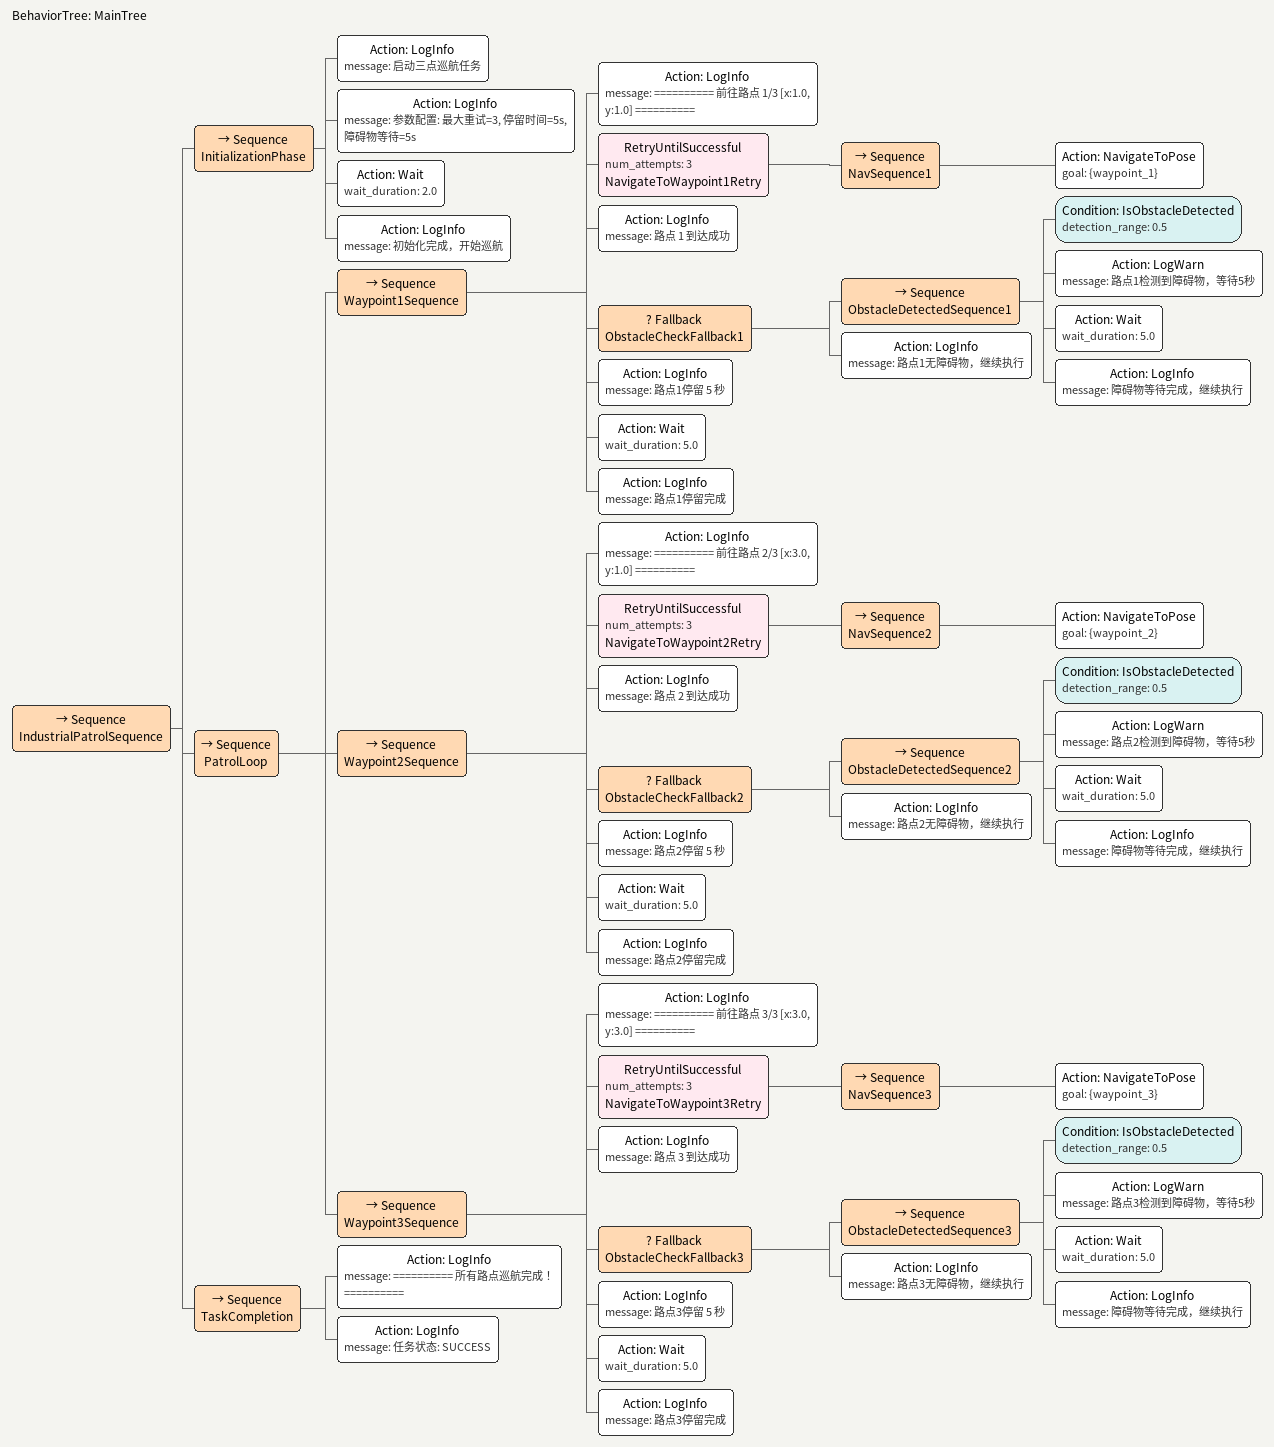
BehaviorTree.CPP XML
<?xml version="1.0" encoding="UTF-8"?>
<root BTCPP_format="4" main_tree_to_execute="MainTree">

    <!-- 工业级三点巡航行为树 -->
    <!-- 功能：失败重试、点位停留、障碍物等待、导航取消、日志反馈、Groot监控 -->

    <!-- Groot Monitor 配置：连接 Groot 监控模块 -->
    <GrootMonitor>
        <!-- 行为树状态监控话题 -->
        <Publisher topic="/bt_monitor" type="behaviortree_msgs/BehaviorTreeLog" rate="10"/>
        <!-- 日志监控话题 -->
        <Publisher topic="/bt_log" type="std_msgs/String" rate="10"/>
        <!-- 服务器端口（用于 Groot 实时连接） -->
        <Server port="1666"/>
    </GrootMonitor>

    <!-- Blackboard 全局参数配置 -->
    <Blackboard>
        <Entry ID="max_retry" type="int" value="3"/>
        <Entry ID="stay_duration" type="double" value="5.0"/>
        <Entry ID="obstacle_wait_time" type="double" value="5.0"/>
        <Entry ID="current_waypoint_idx" type="int" value="0"/>
        <Entry ID="total_waypoints" type="int" value="3"/>
        <Entry ID="nav_result" type="int" value="0"/>
        <Entry ID="cancel_requested" type="bool" value="false"/>

        <!-- 三个巡航点位 -->
        <Entry ID="waypoint_1" type="geometry_msgs::msg::PoseStamped">
            {header: {frame_id: "map", stamp: {sec: 0, nanosec: 0}},
             pose: {position: {x: 1.0, y: 1.0, z: 0.0},
                    orientation: {x: 0.0, y: 0.0, z: 0.0, w: 1.0}}}
        </Entry>
        <Entry ID="waypoint_2" type="geometry_msgs::msg::PoseStamped">
            {header: {frame_id: "map", stamp: {sec: 0, nanosec: 0}},
             pose: {position: {x: 3.0, y: 1.0, z: 0.0},
                    orientation: {x: 0.0, y: 0.0, z: 0.0, w: 1.0}}}
        </Entry>
        <Entry ID="waypoint_3" type="geometry_msgs::msg::PoseStamped">
            {header: {frame_id: "map", stamp: {sec: 0, nanosec: 0}},
             pose: {position: {x: 3.0, y: 3.0, z: 0.0},
                    orientation: {x: 0.0, y: 0.0, z: 0.0, w: 1.0}}}
        </Entry>
    </Blackboard>

    <!-- 主行为树 -->
    <BehaviorTree ID="MainTree">
        <Sequence name="IndustrialPatrolSequence">

            <!-- 初始化阶段 -->
            <Sequence name="InitializationPhase">
                <Action ID="LogInfo" message="启动三点巡航任务"/>
                <Action ID="LogInfo" message="参数配置: 最大重试=3, 停留时间=5s, 障碍物等待=5s"/>

                <Action ID="Wait" wait_duration="2.0"/>

                <Action ID="LogInfo" message="初始化完成，开始巡航"/>
            </Sequence>

            <!-- 巡航主循环 -->
            <Sequence name="PatrolLoop">

                <!-- 路点 1 -->
                <Sequence name="Waypoint1Sequence">
                    <Action ID="LogInfo" message="========== 前往路点 1/3 [x:1.0, y:1.0] =========="/>

                    <RetryUntilSuccessful num_attempts="3" name="NavigateToWaypoint1Retry">
                        <Sequence name="NavSequence1">
                            <Action ID="NavigateToPose" goal="{waypoint_1}"/>
                        </Sequence>
                    </RetryUntilSuccessful>

                    <Action ID="LogInfo" message="路点 1 到达成功"/>

                    <Fallback name="ObstacleCheckFallback1">
                        <Sequence name="ObstacleDetectedSequence1">
                            <Condition ID="IsObstacleDetected" detection_range="0.5"/>
                            <Action ID="LogWarn" message="路点1检测到障碍物，等待5秒"/>
                            <Action ID="Wait" wait_duration="5.0"/>
                            <Action ID="LogInfo" message="障碍物等待完成，继续执行"/>
                        </Sequence>
                        <Action ID="LogInfo" message="路点1无障碍物，继续执行"/>
                    </Fallback>

                    <Action ID="LogInfo" message=" 路点1停留 5 秒"/>
                    <Action ID="Wait" wait_duration="5.0"/>
                    <Action ID="LogInfo" message=" 路点1停留完成"/>
                </Sequence>

                <!-- 路点 2 -->
                <Sequence name="Waypoint2Sequence">
                    <Action ID="LogInfo" message=" ========== 前往路点 2/3 [x:3.0, y:1.0] =========="/>

                    <RetryUntilSuccessful num_attempts="3" name="NavigateToWaypoint2Retry">
                        <Sequence name="NavSequence2">
                            <Action ID="NavigateToPose" goal="{waypoint_2}"/>
                        </Sequence>
                    </RetryUntilSuccessful>

                    <Action ID="LogInfo" message=" 路点 2 到达成功"/>

                    <Fallback name="ObstacleCheckFallback2">
                        <Sequence name="ObstacleDetectedSequence2">
                            <Condition ID="IsObstacleDetected" detection_range="0.5"/>
                            <Action ID="LogWarn" message=" 路点2检测到障碍物，等待5秒"/>
                            <Action ID="Wait" wait_duration="5.0"/>
                            <Action ID="LogInfo" message=" 障碍物等待完成，继续执行"/>
                        </Sequence>
                        <Action ID="LogInfo" message="路点2无障碍物，继续执行"/>
                    </Fallback>

                    <Action ID="LogInfo" message=" 路点2停留 5 秒"/>
                    <Action ID="Wait" wait_duration="5.0"/>
                    <Action ID="LogInfo" message=" 路点2停留完成"/>
                </Sequence>

                <!-- 路点 3 -->
                <Sequence name="Waypoint3Sequence">
                    <Action ID="LogInfo" message=" ========== 前往路点 3/3 [x:3.0, y:3.0] =========="/>

                    <RetryUntilSuccessful num_attempts="3" name="NavigateToWaypoint3Retry">
                        <Sequence name="NavSequence3">
                            <Action ID="NavigateToPose" goal="{waypoint_3}"/>
                        </Sequence>
                    </RetryUntilSuccessful>

                    <Action ID="LogInfo" message=" 路点 3 到达成功"/>

                    <Fallback name="ObstacleCheckFallback3">
                        <Sequence name="ObstacleDetectedSequence3">
                            <Condition ID="IsObstacleDetected" detection_range="0.5"/>
                            <Action ID="LogWarn" message=" 路点3检测到障碍物，等待5秒"/>
                            <Action ID="Wait" wait_duration="5.0"/>
                            <Action ID="LogInfo" message="障碍物等待完成，继续执行"/>
                        </Sequence>
                        <Action ID="LogInfo" message=" 路点3无障碍物，继续执行"/>
                    </Fallback>

                    <Action ID="LogInfo" message=" 路点3停留 5 秒"/>
                    <Action ID="Wait" wait_duration="5.0"/>
                    <Action ID="LogInfo" message=" 路点3停留完成"/>
                </Sequence>

            </Sequence>

            <!-- 任务完成 -->
            <Sequence name="TaskCompletion">
                <Action ID="LogInfo" message=" ========== 所有路点巡航完成！ =========="/>
                <Action ID="LogInfo" message=" 任务状态: SUCCESS"/>
            </Sequence>

        </Sequence>
    </BehaviorTree>

    <!-- TreeNodesModel 节点模型定义 -->
</root>
